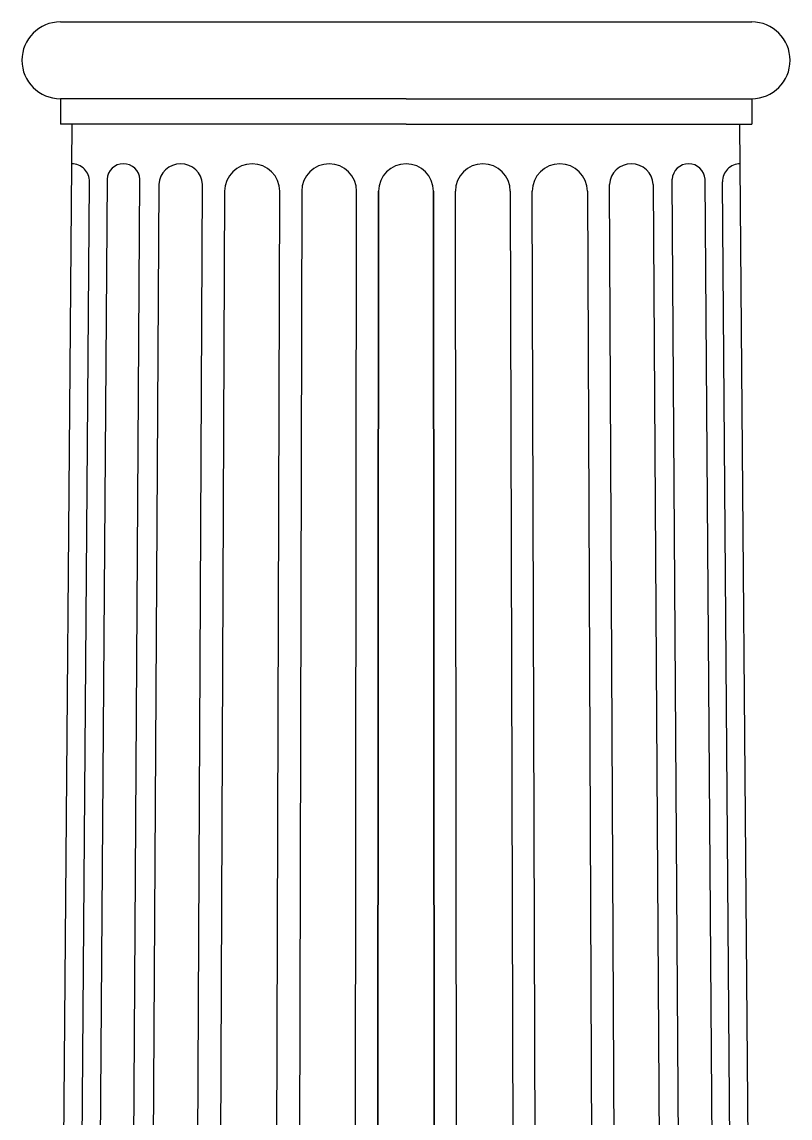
# Model space of a CAD drawing. Extents: x -9127 to 548, y 11049 to 16542.
# Drawn here: x -7612.8 to -7312.8, y 13620.3 to 14048.5 of the extents above; entities that cross this region are included whole.
import ezdxf

# ---------------------------------------------------------------- set-up
doc = ezdxf.new("R2010")
doc.units = 0
doc.header["$MEASUREMENT"] = 0
doc.layers.get('0').update_dxf_attribs({"linetype": 'CONTINUOUS'})
doc.layers.add('detail', color=7, linetype='CONTINUOUS')

# ---------------------------------------------------------------- blocks, each defined once
blk = doc.blocks.new('20')
at = {"layer": 'detail'}
for p, q in [((-5599.43, 9479.75), (-5329.43, 9479.75)), ((-5599.43, 9449.75), (-5599.43, 9439.75)), ((-5464.43, 9449.75), (-5599.43, 9449.75)), ((-5464.43, 9449.75), (-5329.43, 9449.75)), ((-5329.43, 9449.75), (-5329.43, 9439.75)), ((-5601.31, 8633.75), (-5594.81, 9439.75)), ((-5464.43, 9439.75), (-5599.43, 9439.75)), ((-5464.43, 9439.75), (-5329.43, 9439.75)), ((-5327.55, 8633.75), (-5334.05, 9439.75)), ((-5594.93, 9424.32), (-5595, 9424.32)), ((-5333.93, 9424.32), (-5333.86, 9424.32)), ((-5594.08, 8633.75), (-5588.08, 9417.28)), ((-5581.2, 9418.26), (-5586.87, 8633.75)), ((-5573.41, 8633.75), (-5568.36, 9418.26)), ((-5355.45, 8633.75), (-5360.49, 9418.26)), ((-5347.66, 9418.26), (-5341.99, 8633.75)), ((-5334.78, 8633.75), (-5340.78, 9417.28)), ((-5561, 9416.26), (-5565.68, 8633.75)), ((-5547.74, 8633.75), (-5543.88, 9416.26)), ((-5535.28, 9413.6), (-5538.71, 8633.75)), ((-5516.1, 8633.75), (-5513.71, 9413.6)), ((-5505.14, 9413.6), (-5507.12, 8633.75)), ((-5484.65, 8633.75), (-5483.71, 9413.6)), ((-5475.66, 8633.75), (-5475.14, 9413.6)), ((-5475.14, 9413.6), (-5475.66, 8633.75)), ((-5453.19, 8633.75), (-5453.71, 9413.6)), ((-5453.71, 9413.6), (-5453.19, 8633.75)), ((-5444.21, 8633.75), (-5445.14, 9413.6)), ((-5423.71, 9413.6), (-5421.74, 8633.75)), ((-5412.75, 8633.75), (-5415.14, 9413.6)), ((-5393.58, 9413.6), (-5390.15, 8633.75)), ((-5381.12, 8633.75), (-5384.97, 9416.26)), ((-5367.86, 9416.26), (-5363.17, 8633.75))]:
    blk.add_line(p, q, dxfattribs=at)
for centre, radius, start, end in [((-5599.43, 9464.75), 15, 90, 270), ((-5329.43, 9464.75), 15, 270, 90), ((-5594.93, 9417.46), 6.86, 358.5008, 90.567), ((-5574.78, 9417.89), 6.43, 3.3309, 176.6691), ((-5552.44, 9415.75), 8.57, 3.43, 176.57), ((-5524.5, 9413.54), 10.78, 0.3592, 179.6408), ((-5494.43, 9413.6), 10.71, 0, 180), ((-5464.43, 9413.6), 10.71, 0, 180), ((-5464.43, 9413.6), 10.71, 0, 180), ((-5434.43, 9413.6), 10.71, 0, 180), ((-5404.36, 9413.54), 10.78, 0.3592, 179.6408), ((-5376.42, 9415.75), 8.57, 3.43, 176.57), ((-5354.07, 9417.89), 6.43, 3.3309, 176.6691), ((-5333.93, 9417.46), 6.86, 89.433, 181.4992)]:
    blk.add_arc(centre, radius, start, end, dxfattribs=at)

msp = doc.modelspace()

# ---------------------------------------------------------------- block references
msp.add_blockref('20', (-1998.33, 4568.79))

doc.saveas('drawing.dxf')
